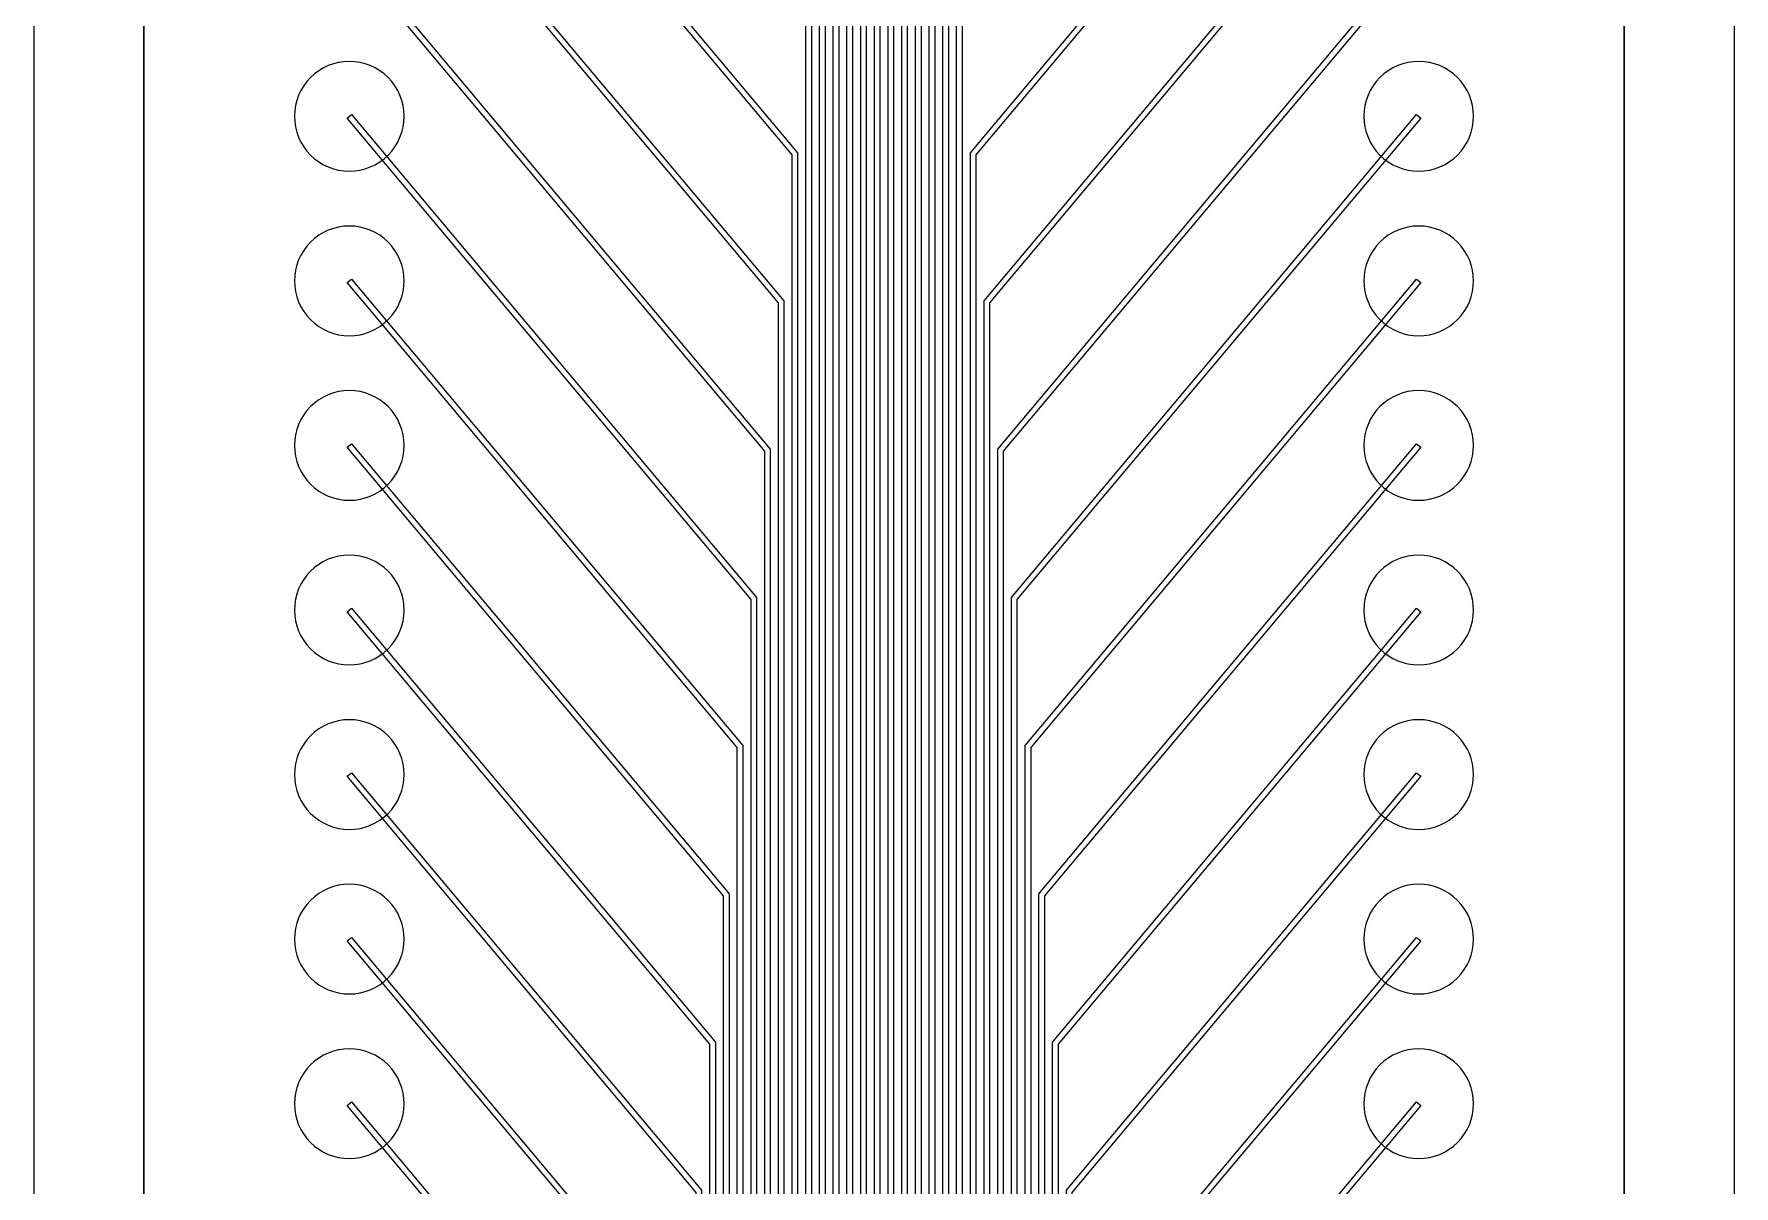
# Model space of a CAD drawing. Header units: metres. Extents: x -1550 to 1550, y -904 to 26100.
# Drawn here: x -1550 to 1550, y 20750 to 22850 of the extents above; entities that cross this region are included whole.
import ezdxf

# ---------------------------------------------------------------- set-up
doc = ezdxf.new("R2010")
doc.units = ezdxf.units.M
for name, color, linetype in [('Metal', 4, 'CONTINUOUS'), ('Polyimide', 3, 'CONTINUOUS'), ('Polyimide_Negative', 5, 'CONTINUOUS')]:
    doc.layers.add(name, color=color, linetype=linetype)

msp = doc.modelspace()

# ---------------------------------------------------------------- linework, layer by layer
at = {"layer": 'Metal'}
for points in [[(-13, 11993.5), (-13, 12193.5), (-17.5, 14193.5), (-17.5, 24251.1), (-978.8, 25396.8), (-971.2, 25403.2), (-7.5, 24254.8), (-7.5, 14193.5), (-11, 12193.5), (-11, 11993.5)], [(16, 11993.5), (16, 12193.5), (7.5, 14193.5), (7.5, 24254.8), (971.2, 25403.2), (978.8, 25396.8), (17.5, 24251.1), (17.5, 14193.5), (18, 12193.5), (18, 11993.5)], [(-42, 11993.5), (-42, 12193.5), (-42.5, 14193.5), (-42.5, 23980.9), (-978.8, 25096.8), (-971.2, 25103.2), (-32.5, 23984.6), (-32.5, 14193.5), (-40, 12193.5), (-40, 11993.5)], [(40, 11993.5), (40, 12193.5), (32.5, 14193.5), (32.5, 23984.6), (971.2, 25103.2), (978.8, 25096.8), (42.5, 23980.9), (42.5, 14193.5), (42, 12193.5), (42, 11993.5)], [(-66, 11993.5), (-66, 12193.5), (-67.5, 14193.5), (-67.5, 23710.7), (-978.8, 24796.8), (-971.2, 24803.2), (-57.5, 23714.3), (-57.5, 14193.5), (-64, 12193.5), (-64, 11993.5)], [(64, 11993.5), (64, 12193.5), (57.5, 14193.5), (57.5, 23714.3), (971.2, 24803.2), (978.8, 24796.8), (67.5, 23710.7), (67.5, 14193.5), (66, 12193.5), (66, 11993.5)], [(-90, 11993.5), (-90, 12193.5), (-92.5, 14193.5), (-92.5, 23440.5), (-978.8, 24496.8), (-971.2, 24503.2), (-82.5, 23444.1), (-82.5, 14193.5), (-88, 12193.5), (-88, 11993.5)], [(88, 11993.5), (88, 12193.5), (82.5, 14193.5), (82.5, 23444.1), (971.2, 24503.2), (978.8, 24496.8), (92.5, 23440.5), (92.5, 14193.5), (90, 12193.5), (90, 11993.5)], [(-114, 11993.5), (-114, 12193.5), (-117.5, 14193.5), (-117.5, 23170.3), (-978.8, 24196.8), (-971.2, 24203.2), (-107.5, 23173.9), (-107.5, 14193.5), (-112, 12193.5), (-112, 11993.5)], [(112, 11993.5), (112, 12193.5), (107.5, 14193.5), (107.5, 23173.9), (971.2, 24203.2), (978.8, 24196.8), (117.5, 23170.3), (117.5, 14193.5), (114, 12193.5), (114, 11993.5)], [(-138, 11993.5), (-138, 12193.5), (-142.5, 14193.5), (-142.5, 22900.1), (-978.8, 23896.8), (-971.2, 23903.2), (-132.5, 22903.7), (-132.5, 14193.5), (-136, 12193.5), (-136, 11993.5)], [(136, 11993.5), (136, 12193.5), (132.5, 14193.5), (132.5, 22903.7), (971.2, 23903.2), (978.8, 23896.8), (142.5, 22900.1), (142.5, 14193.5), (138, 12193.5), (138, 11993.5)], [(-162, 11993.5), (-162, 12193.5), (-167.5, 14193.5), (-167.5, 22629.9), (-978.8, 23596.8), (-971.2, 23603.2), (-157.5, 22633.5), (-157.5, 14193.5), (-160, 12193.5), (-160, 11993.5)], [(160, 11993.5), (160, 12193.5), (157.5, 14193.5), (157.5, 22633.5), (971.2, 23603.2), (978.8, 23596.8), (167.5, 22629.9), (167.5, 14193.5), (162, 12193.5), (162, 11993.5)], [(-186, 11993.5), (-186, 12193.5), (-192.5, 14193.5), (-192.5, 22359.7), (-978.8, 23296.8), (-971.2, 23303.2), (-182.5, 22363.3), (-182.5, 14193.5), (-184, 12193.5), (-184, 11993.5)], [(184, 11993.5), (184, 12193.5), (182.5, 14193.5), (182.5, 22363.3), (971.2, 23303.2), (978.8, 23296.8), (192.5, 22359.7), (192.5, 14193.5), (186, 12193.5), (186, 11993.5)], [(-210, 11993.5), (-210, 12193.5), (-217.5, 14193.5), (-217.5, 22089.5), (-978.8, 22996.8), (-971.2, 23003.2), (-207.5, 22093.1), (-207.5, 14193.5), (-208, 12193.5), (-208, 11993.5)], [(208, 11993.5), (208, 12193.5), (207.5, 14193.5), (207.5, 22093.1), (971.2, 23003.2), (978.8, 22996.8), (217.5, 22089.5), (217.5, 14193.5), (210, 12193.5), (210, 11993.5)], [(-875, 22700), (-875.5, 22709.8), (-876.9, 22719.5), (-879.3, 22729), (-882.6, 22738.3), (-886.8, 22747.1), (-891.9, 22755.6), (-897.7, 22763.4), (-904.3, 22770.7), (-911.6, 22777.3), (-919.4, 22783.1), (-927.9, 22788.2), (-936.7, 22792.4), (-946, 22795.7), (-955.5, 22798.1), (-965.2, 22799.5), (-975, 22800), (-984.8, 22799.5), (-994.5, 22798.1), (-1004, 22795.7), (-1013.3, 22792.4), (-1022.1, 22788.2), (-1030.6, 22783.1), (-1038.4, 22777.3), (-1045.7, 22770.7), (-1052.3, 22763.4), (-1058.1, 22755.6), (-1063.2, 22747.1), (-1067.4, 22738.3), (-1070.7, 22729), (-1073.1, 22719.5), (-1074.5, 22709.8), (-1075, 22700), (-1074.5, 22690.2), (-1073.1, 22680.5), (-1070.7, 22671), (-1067.4, 22661.7), (-1063.2, 22652.9), (-1058.1, 22644.4), (-1052.3, 22636.6), (-1045.7, 22629.3), (-1038.4, 22622.7), (-1030.6, 22616.9), (-1022.1, 22611.8), (-1013.3, 22607.6), (-1004, 22604.3), (-994.5, 22601.9), (-984.8, 22600.5), (-975, 22600), (-965.2, 22600.5), (-955.5, 22601.9), (-946, 22604.3), (-936.7, 22607.6), (-927.9, 22611.8), (-919.4, 22616.9), (-911.6, 22622.7), (-904.3, 22629.3), (-897.7, 22636.6), (-891.9, 22644.4), (-886.8, 22652.9), (-882.6, 22661.7), (-879.3, 22671), (-876.9, 22680.5), (-875.5, 22690.2), (-875, 22700)], [(1075, 22700), (1074.5, 22709.8), (1073.1, 22719.5), (1070.7, 22729), (1067.4, 22738.3), (1063.2, 22747.1), (1058.1, 22755.6), (1052.3, 22763.4), (1045.7, 22770.7), (1038.4, 22777.3), (1030.6, 22783.1), (1022.1, 22788.2), (1013.3, 22792.4), (1004, 22795.7), (994.5, 22798.1), (984.8, 22799.5), (975, 22800), (965.2, 22799.5), (955.5, 22798.1), (946, 22795.7), (936.7, 22792.4), (927.9, 22788.2), (919.4, 22783.1), (911.6, 22777.3), (904.3, 22770.7), (897.7, 22763.4), (891.9, 22755.6), (886.8, 22747.1), (882.6, 22738.3), (879.3, 22729), (876.9, 22719.5), (875.5, 22709.8), (875, 22700), (875.5, 22690.2), (876.9, 22680.5), (879.3, 22671), (882.6, 22661.7), (886.8, 22652.9), (891.9, 22644.4), (897.7, 22636.6), (904.3, 22629.3), (911.6, 22622.7), (919.4, 22616.9), (927.9, 22611.8), (936.7, 22607.6), (946, 22604.3), (955.5, 22601.9), (965.2, 22600.5), (975, 22600), (984.8, 22600.5), (994.5, 22601.9), (1004, 22604.3), (1013.3, 22607.6), (1022.1, 22611.8), (1030.6, 22616.9), (1038.4, 22622.7), (1045.7, 22629.3), (1052.3, 22636.6), (1058.1, 22644.4), (1063.2, 22652.9), (1067.4, 22661.7), (1070.7, 22671), (1073.1, 22680.5), (1074.5, 22690.2), (1075, 22700)], [(-234, 11993.5), (-234, 12193.5), (-242.5, 14193.5), (-242.5, 21819.3), (-978.8, 22696.8), (-971.2, 22703.2), (-232.5, 21822.9), (-232.5, 14193.5), (-232, 12193.5), (-232, 11993.5)], [(232, 11993.5), (232, 12193.5), (232.5, 14193.5), (232.5, 21822.9), (971.2, 22703.2), (978.8, 22696.8), (242.5, 21819.3), (242.5, 14193.5), (234, 12193.5), (234, 11993.5)], [(-875, 22400), (-875.5, 22409.8), (-876.9, 22419.5), (-879.3, 22429), (-882.6, 22438.3), (-886.8, 22447.1), (-891.9, 22455.6), (-897.7, 22463.4), (-904.3, 22470.7), (-911.6, 22477.3), (-919.4, 22483.1), (-927.9, 22488.2), (-936.7, 22492.4), (-946, 22495.7), (-955.5, 22498.1), (-965.2, 22499.5), (-975, 22500), (-984.8, 22499.5), (-994.5, 22498.1), (-1004, 22495.7), (-1013.3, 22492.4), (-1022.1, 22488.2), (-1030.6, 22483.1), (-1038.4, 22477.3), (-1045.7, 22470.7), (-1052.3, 22463.4), (-1058.1, 22455.6), (-1063.2, 22447.1), (-1067.4, 22438.3), (-1070.7, 22429), (-1073.1, 22419.5), (-1074.5, 22409.8), (-1075, 22400), (-1074.5, 22390.2), (-1073.1, 22380.5), (-1070.7, 22371), (-1067.4, 22361.7), (-1063.2, 22352.9), (-1058.1, 22344.4), (-1052.3, 22336.6), (-1045.7, 22329.3), (-1038.4, 22322.7), (-1030.6, 22316.9), (-1022.1, 22311.8), (-1013.3, 22307.6), (-1004, 22304.3), (-994.5, 22301.9), (-984.8, 22300.5), (-975, 22300), (-965.2, 22300.5), (-955.5, 22301.9), (-946, 22304.3), (-936.7, 22307.6), (-927.9, 22311.8), (-919.4, 22316.9), (-911.6, 22322.7), (-904.3, 22329.3), (-897.7, 22336.6), (-891.9, 22344.4), (-886.8, 22352.9), (-882.6, 22361.7), (-879.3, 22371), (-876.9, 22380.5), (-875.5, 22390.2), (-875, 22400)], [(1075, 22400), (1074.5, 22409.8), (1073.1, 22419.5), (1070.7, 22429), (1067.4, 22438.3), (1063.2, 22447.1), (1058.1, 22455.6), (1052.3, 22463.4), (1045.7, 22470.7), (1038.4, 22477.3), (1030.6, 22483.1), (1022.1, 22488.2), (1013.3, 22492.4), (1004, 22495.7), (994.5, 22498.1), (984.8, 22499.5), (975, 22500), (965.2, 22499.5), (955.5, 22498.1), (946, 22495.7), (936.7, 22492.4), (927.9, 22488.2), (919.4, 22483.1), (911.6, 22477.3), (904.3, 22470.7), (897.7, 22463.4), (891.9, 22455.6), (886.8, 22447.1), (882.6, 22438.3), (879.3, 22429), (876.9, 22419.5), (875.5, 22409.8), (875, 22400), (875.5, 22390.2), (876.9, 22380.5), (879.3, 22371), (882.6, 22361.7), (886.8, 22352.9), (891.9, 22344.4), (897.7, 22336.6), (904.3, 22329.3), (911.6, 22322.7), (919.4, 22316.9), (927.9, 22311.8), (936.7, 22307.6), (946, 22304.3), (955.5, 22301.9), (965.2, 22300.5), (975, 22300), (984.8, 22300.5), (994.5, 22301.9), (1004, 22304.3), (1013.3, 22307.6), (1022.1, 22311.8), (1030.6, 22316.9), (1038.4, 22322.7), (1045.7, 22329.3), (1052.3, 22336.6), (1058.1, 22344.4), (1063.2, 22352.9), (1067.4, 22361.7), (1070.7, 22371), (1073.1, 22380.5), (1074.5, 22390.2), (1075, 22400)], [(-258, 11993.5), (-258, 12193.5), (-267.5, 14193.5), (-267.5, 21549.1), (-978.8, 22396.8), (-971.2, 22403.2), (-257.5, 21552.7), (-257.5, 14193.5), (-256, 12193.5), (-256, 11993.5)], [(256, 11993.5), (256, 12193.5), (257.5, 14193.5), (257.5, 21552.7), (971.2, 22403.2), (978.8, 22396.8), (267.5, 21549.1), (267.5, 14193.5), (258, 12193.5), (258, 11993.5)], [(-875, 22100), (-875.5, 22109.8), (-876.9, 22119.5), (-879.3, 22129), (-882.6, 22138.3), (-886.8, 22147.1), (-891.9, 22155.6), (-897.7, 22163.4), (-904.3, 22170.7), (-911.6, 22177.3), (-919.4, 22183.1), (-927.9, 22188.2), (-936.7, 22192.4), (-946, 22195.7), (-955.5, 22198.1), (-965.2, 22199.5), (-975, 22200), (-984.8, 22199.5), (-994.5, 22198.1), (-1004, 22195.7), (-1013.3, 22192.4), (-1022.1, 22188.2), (-1030.6, 22183.1), (-1038.4, 22177.3), (-1045.7, 22170.7), (-1052.3, 22163.4), (-1058.1, 22155.6), (-1063.2, 22147.1), (-1067.4, 22138.3), (-1070.7, 22129), (-1073.1, 22119.5), (-1074.5, 22109.8), (-1075, 22100), (-1074.5, 22090.2), (-1073.1, 22080.5), (-1070.7, 22071), (-1067.4, 22061.7), (-1063.2, 22052.9), (-1058.1, 22044.4), (-1052.3, 22036.6), (-1045.7, 22029.3), (-1038.4, 22022.7), (-1030.6, 22016.9), (-1022.1, 22011.8), (-1013.3, 22007.6), (-1004, 22004.3), (-994.5, 22001.9), (-984.8, 22000.5), (-975, 22000), (-965.2, 22000.5), (-955.5, 22001.9), (-946, 22004.3), (-936.7, 22007.6), (-927.9, 22011.8), (-919.4, 22016.9), (-911.6, 22022.7), (-904.3, 22029.3), (-897.7, 22036.6), (-891.9, 22044.4), (-886.8, 22052.9), (-882.6, 22061.7), (-879.3, 22071), (-876.9, 22080.5), (-875.5, 22090.2), (-875, 22100)], [(1075, 22100), (1074.5, 22109.8), (1073.1, 22119.5), (1070.7, 22129), (1067.4, 22138.3), (1063.2, 22147.1), (1058.1, 22155.6), (1052.3, 22163.4), (1045.7, 22170.7), (1038.4, 22177.3), (1030.6, 22183.1), (1022.1, 22188.2), (1013.3, 22192.4), (1004, 22195.7), (994.5, 22198.1), (984.8, 22199.5), (975, 22200), (965.2, 22199.5), (955.5, 22198.1), (946, 22195.7), (936.7, 22192.4), (927.9, 22188.2), (919.4, 22183.1), (911.6, 22177.3), (904.3, 22170.7), (897.7, 22163.4), (891.9, 22155.6), (886.8, 22147.1), (882.6, 22138.3), (879.3, 22129), (876.9, 22119.5), (875.5, 22109.8), (875, 22100), (875.5, 22090.2), (876.9, 22080.5), (879.3, 22071), (882.6, 22061.7), (886.8, 22052.9), (891.9, 22044.4), (897.7, 22036.6), (904.3, 22029.3), (911.6, 22022.7), (919.4, 22016.9), (927.9, 22011.8), (936.7, 22007.6), (946, 22004.3), (955.5, 22001.9), (965.2, 22000.5), (975, 22000), (984.8, 22000.5), (994.5, 22001.9), (1004, 22004.3), (1013.3, 22007.6), (1022.1, 22011.8), (1030.6, 22016.9), (1038.4, 22022.7), (1045.7, 22029.3), (1052.3, 22036.6), (1058.1, 22044.4), (1063.2, 22052.9), (1067.4, 22061.7), (1070.7, 22071), (1073.1, 22080.5), (1074.5, 22090.2), (1075, 22100)], [(-282, 11993.5), (-282, 12193.5), (-292.5, 14193.5), (-292.5, 21278.8), (-978.8, 22096.8), (-971.2, 22103.2), (-282.5, 21282.5), (-282.5, 14193.5), (-280, 12193.5), (-280, 11993.5)], [(280, 11993.5), (280, 12193.5), (282.5, 14193.5), (282.5, 21282.5), (971.2, 22103.2), (978.8, 22096.8), (292.5, 21278.8), (292.5, 14193.5), (282, 12193.5), (282, 11993.5)], [(-875, 21800), (-875.5, 21809.8), (-876.9, 21819.5), (-879.3, 21829), (-882.6, 21838.3), (-886.8, 21847.1), (-891.9, 21855.6), (-897.7, 21863.4), (-904.3, 21870.7), (-911.6, 21877.3), (-919.4, 21883.1), (-927.9, 21888.2), (-936.7, 21892.4), (-946, 21895.7), (-955.5, 21898.1), (-965.2, 21899.5), (-975, 21900), (-984.8, 21899.5), (-994.5, 21898.1), (-1004, 21895.7), (-1013.3, 21892.4), (-1022.1, 21888.2), (-1030.6, 21883.1), (-1038.4, 21877.3), (-1045.7, 21870.7), (-1052.3, 21863.4), (-1058.1, 21855.6), (-1063.2, 21847.1), (-1067.4, 21838.3), (-1070.7, 21829), (-1073.1, 21819.5), (-1074.5, 21809.8), (-1075, 21800), (-1074.5, 21790.2), (-1073.1, 21780.5), (-1070.7, 21771), (-1067.4, 21761.7), (-1063.2, 21752.9), (-1058.1, 21744.4), (-1052.3, 21736.6), (-1045.7, 21729.3), (-1038.4, 21722.7), (-1030.6, 21716.9), (-1022.1, 21711.8), (-1013.3, 21707.6), (-1004, 21704.3), (-994.5, 21701.9), (-984.8, 21700.5), (-975, 21700), (-965.2, 21700.5), (-955.5, 21701.9), (-946, 21704.3), (-936.7, 21707.6), (-927.9, 21711.8), (-919.4, 21716.9), (-911.6, 21722.7), (-904.3, 21729.3), (-897.7, 21736.6), (-891.9, 21744.4), (-886.8, 21752.9), (-882.6, 21761.7), (-879.3, 21771), (-876.9, 21780.5), (-875.5, 21790.2), (-875, 21800)], [(1075, 21800), (1074.5, 21809.8), (1073.1, 21819.5), (1070.7, 21829), (1067.4, 21838.3), (1063.2, 21847.1), (1058.1, 21855.6), (1052.3, 21863.4), (1045.7, 21870.7), (1038.4, 21877.3), (1030.6, 21883.1), (1022.1, 21888.2), (1013.3, 21892.4), (1004, 21895.7), (994.5, 21898.1), (984.8, 21899.5), (975, 21900), (965.2, 21899.5), (955.5, 21898.1), (946, 21895.7), (936.7, 21892.4), (927.9, 21888.2), (919.4, 21883.1), (911.6, 21877.3), (904.3, 21870.7), (897.7, 21863.4), (891.9, 21855.6), (886.8, 21847.1), (882.6, 21838.3), (879.3, 21829), (876.9, 21819.5), (875.5, 21809.8), (875, 21800), (875.5, 21790.2), (876.9, 21780.5), (879.3, 21771), (882.6, 21761.7), (886.8, 21752.9), (891.9, 21744.4), (897.7, 21736.6), (904.3, 21729.3), (911.6, 21722.7), (919.4, 21716.9), (927.9, 21711.8), (936.7, 21707.6), (946, 21704.3), (955.5, 21701.9), (965.2, 21700.5), (975, 21700), (984.8, 21700.5), (994.5, 21701.9), (1004, 21704.3), (1013.3, 21707.6), (1022.1, 21711.8), (1030.6, 21716.9), (1038.4, 21722.7), (1045.7, 21729.3), (1052.3, 21736.6), (1058.1, 21744.4), (1063.2, 21752.9), (1067.4, 21761.7), (1070.7, 21771), (1073.1, 21780.5), (1074.5, 21790.2), (1075, 21800)], [(-306, 11993.5), (-306, 12193.5), (-317.5, 14193.5), (-317.5, 21008.6), (-978.8, 21796.8), (-971.2, 21803.2), (-307.5, 21012.3), (-307.5, 14193.5), (-304, 12193.5), (-304, 11993.5)], [(304, 11993.5), (304, 12193.5), (307.5, 14193.5), (307.5, 21012.3), (971.2, 21803.2), (978.8, 21796.8), (317.5, 21008.6), (317.5, 14193.5), (306, 12193.5), (306, 11993.5)], [(-875, 21500), (-875.5, 21509.8), (-876.9, 21519.5), (-879.3, 21529), (-882.6, 21538.3), (-886.8, 21547.1), (-891.9, 21555.6), (-897.7, 21563.4), (-904.3, 21570.7), (-911.6, 21577.3), (-919.4, 21583.1), (-927.9, 21588.2), (-936.7, 21592.4), (-946, 21595.7), (-955.5, 21598.1), (-965.2, 21599.5), (-975, 21600), (-984.8, 21599.5), (-994.5, 21598.1), (-1004, 21595.7), (-1013.3, 21592.4), (-1022.1, 21588.2), (-1030.6, 21583.1), (-1038.4, 21577.3), (-1045.7, 21570.7), (-1052.3, 21563.4), (-1058.1, 21555.6), (-1063.2, 21547.1), (-1067.4, 21538.3), (-1070.7, 21529), (-1073.1, 21519.5), (-1074.5, 21509.8), (-1075, 21500), (-1074.5, 21490.2), (-1073.1, 21480.5), (-1070.7, 21471), (-1067.4, 21461.7), (-1063.2, 21452.9), (-1058.1, 21444.4), (-1052.3, 21436.6), (-1045.7, 21429.3), (-1038.4, 21422.7), (-1030.6, 21416.9), (-1022.1, 21411.8), (-1013.3, 21407.6), (-1004, 21404.3), (-994.5, 21401.9), (-984.8, 21400.5), (-975, 21400), (-965.2, 21400.5), (-955.5, 21401.9), (-946, 21404.3), (-936.7, 21407.6), (-927.9, 21411.8), (-919.4, 21416.9), (-911.6, 21422.7), (-904.3, 21429.3), (-897.7, 21436.6), (-891.9, 21444.4), (-886.8, 21452.9), (-882.6, 21461.7), (-879.3, 21471), (-876.9, 21480.5), (-875.5, 21490.2), (-875, 21500)], [(1075, 21500), (1074.5, 21509.8), (1073.1, 21519.5), (1070.7, 21529), (1067.4, 21538.3), (1063.2, 21547.1), (1058.1, 21555.6), (1052.3, 21563.4), (1045.7, 21570.7), (1038.4, 21577.3), (1030.6, 21583.1), (1022.1, 21588.2), (1013.3, 21592.4), (1004, 21595.7), (994.5, 21598.1), (984.8, 21599.5), (975, 21600), (965.2, 21599.5), (955.5, 21598.1), (946, 21595.7), (936.7, 21592.4), (927.9, 21588.2), (919.4, 21583.1), (911.6, 21577.3), (904.3, 21570.7), (897.7, 21563.4), (891.9, 21555.6), (886.8, 21547.1), (882.6, 21538.3), (879.3, 21529), (876.9, 21519.5), (875.5, 21509.8), (875, 21500), (875.5, 21490.2), (876.9, 21480.5), (879.3, 21471), (882.6, 21461.7), (886.8, 21452.9), (891.9, 21444.4), (897.7, 21436.6), (904.3, 21429.3), (911.6, 21422.7), (919.4, 21416.9), (927.9, 21411.8), (936.7, 21407.6), (946, 21404.3), (955.5, 21401.9), (965.2, 21400.5), (975, 21400), (984.8, 21400.5), (994.5, 21401.9), (1004, 21404.3), (1013.3, 21407.6), (1022.1, 21411.8), (1030.6, 21416.9), (1038.4, 21422.7), (1045.7, 21429.3), (1052.3, 21436.6), (1058.1, 21444.4), (1063.2, 21452.9), (1067.4, 21461.7), (1070.7, 21471), (1073.1, 21480.5), (1074.5, 21490.2), (1075, 21500)], [(-330, 11993.5), (-330, 12193.5), (-342.5, 14193.5), (-342.5, 20738.4), (-978.8, 21496.8), (-971.2, 21503.2), (-332.5, 20742.1), (-332.5, 14193.5), (-328, 12193.5), (-328, 11993.5)], [(328, 11993.5), (328, 12193.5), (332.5, 14193.5), (332.5, 20742.1), (971.2, 21503.2), (978.8, 21496.8), (342.5, 20738.4), (342.5, 14193.5), (330, 12193.5), (330, 11993.5)], [(-875, 21200), (-875.5, 21209.8), (-876.9, 21219.5), (-879.3, 21229), (-882.6, 21238.3), (-886.8, 21247.1), (-891.9, 21255.6), (-897.7, 21263.4), (-904.3, 21270.7), (-911.6, 21277.3), (-919.4, 21283.1), (-927.9, 21288.2), (-936.7, 21292.4), (-946, 21295.7), (-955.5, 21298.1), (-965.2, 21299.5), (-975, 21300), (-984.8, 21299.5), (-994.5, 21298.1), (-1004, 21295.7), (-1013.3, 21292.4), (-1022.1, 21288.2), (-1030.6, 21283.1), (-1038.4, 21277.3), (-1045.7, 21270.7), (-1052.3, 21263.4), (-1058.1, 21255.6), (-1063.2, 21247.1), (-1067.4, 21238.3), (-1070.7, 21229), (-1073.1, 21219.5), (-1074.5, 21209.8), (-1075, 21200), (-1074.5, 21190.2), (-1073.1, 21180.5), (-1070.7, 21171), (-1067.4, 21161.7), (-1063.2, 21152.9), (-1058.1, 21144.4), (-1052.3, 21136.6), (-1045.7, 21129.3), (-1038.4, 21122.7), (-1030.6, 21116.9), (-1022.1, 21111.8), (-1013.3, 21107.6), (-1004, 21104.3), (-994.5, 21101.9), (-984.8, 21100.5), (-975, 21100), (-965.2, 21100.5), (-955.5, 21101.9), (-946, 21104.3), (-936.7, 21107.6), (-927.9, 21111.8), (-919.4, 21116.9), (-911.6, 21122.7), (-904.3, 21129.3), (-897.7, 21136.6), (-891.9, 21144.4), (-886.8, 21152.9), (-882.6, 21161.7), (-879.3, 21171), (-876.9, 21180.5), (-875.5, 21190.2), (-875, 21200)], [(1075, 21200), (1074.5, 21209.8), (1073.1, 21219.5), (1070.7, 21229), (1067.4, 21238.3), (1063.2, 21247.1), (1058.1, 21255.6), (1052.3, 21263.4), (1045.7, 21270.7), (1038.4, 21277.3), (1030.6, 21283.1), (1022.1, 21288.2), (1013.3, 21292.4), (1004, 21295.7), (994.5, 21298.1), (984.8, 21299.5), (975, 21300), (965.2, 21299.5), (955.5, 21298.1), (946, 21295.7), (936.7, 21292.4), (927.9, 21288.2), (919.4, 21283.1), (911.6, 21277.3), (904.3, 21270.7), (897.7, 21263.4), (891.9, 21255.6), (886.8, 21247.1), (882.6, 21238.3), (879.3, 21229), (876.9, 21219.5), (875.5, 21209.8), (875, 21200), (875.5, 21190.2), (876.9, 21180.5), (879.3, 21171), (882.6, 21161.7), (886.8, 21152.9), (891.9, 21144.4), (897.7, 21136.6), (904.3, 21129.3), (911.6, 21122.7), (919.4, 21116.9), (927.9, 21111.8), (936.7, 21107.6), (946, 21104.3), (955.5, 21101.9), (965.2, 21100.5), (975, 21100), (984.8, 21100.5), (994.5, 21101.9), (1004, 21104.3), (1013.3, 21107.6), (1022.1, 21111.8), (1030.6, 21116.9), (1038.4, 21122.7), (1045.7, 21129.3), (1052.3, 21136.6), (1058.1, 21144.4), (1063.2, 21152.9), (1067.4, 21161.7), (1070.7, 21171), (1073.1, 21180.5), (1074.5, 21190.2), (1075, 21200)], [(-354, 11993.5), (-354, 12193.5), (-367.5, 14193.5), (-367.5, 20468.2), (-978.8, 21196.8), (-971.2, 21203.2), (-357.5, 20471.9), (-357.5, 14193.5), (-352, 12193.5), (-352, 11993.5)], [(352, 11993.5), (352, 12193.5), (357.5, 14193.5), (357.5, 20471.9), (971.2, 21203.2), (978.8, 21196.8), (367.5, 20468.2), (367.5, 14193.5), (354, 12193.5), (354, 11993.5)], [(-875, 20900), (-875.5, 20909.8), (-876.9, 20919.5), (-879.3, 20929), (-882.6, 20938.3), (-886.8, 20947.1), (-891.9, 20955.6), (-897.7, 20963.4), (-904.3, 20970.7), (-911.6, 20977.3), (-919.4, 20983.1), (-927.9, 20988.2), (-936.7, 20992.4), (-946, 20995.7), (-955.5, 20998.1), (-965.2, 20999.5), (-975, 21000), (-984.8, 20999.5), (-994.5, 20998.1), (-1004, 20995.7), (-1013.3, 20992.4), (-1022.1, 20988.2), (-1030.6, 20983.1), (-1038.4, 20977.3), (-1045.7, 20970.7), (-1052.3, 20963.4), (-1058.1, 20955.6), (-1063.2, 20947.1), (-1067.4, 20938.3), (-1070.7, 20929), (-1073.1, 20919.5), (-1074.5, 20909.8), (-1075, 20900), (-1074.5, 20890.2), (-1073.1, 20880.5), (-1070.7, 20871), (-1067.4, 20861.7), (-1063.2, 20852.9), (-1058.1, 20844.4), (-1052.3, 20836.6), (-1045.7, 20829.3), (-1038.4, 20822.7), (-1030.6, 20816.9), (-1022.1, 20811.8), (-1013.3, 20807.6), (-1004, 20804.3), (-994.5, 20801.9), (-984.8, 20800.5), (-975, 20800), (-965.2, 20800.5), (-955.5, 20801.9), (-946, 20804.3), (-936.7, 20807.6), (-927.9, 20811.8), (-919.4, 20816.9), (-911.6, 20822.7), (-904.3, 20829.3), (-897.7, 20836.6), (-891.9, 20844.4), (-886.8, 20852.9), (-882.6, 20861.7), (-879.3, 20871), (-876.9, 20880.5), (-875.5, 20890.2), (-875, 20900)], [(1075, 20900), (1074.5, 20909.8), (1073.1, 20919.5), (1070.7, 20929), (1067.4, 20938.3), (1063.2, 20947.1), (1058.1, 20955.6), (1052.3, 20963.4), (1045.7, 20970.7), (1038.4, 20977.3), (1030.6, 20983.1), (1022.1, 20988.2), (1013.3, 20992.4), (1004, 20995.7), (994.5, 20998.1), (984.8, 20999.5), (975, 21000), (965.2, 20999.5), (955.5, 20998.1), (946, 20995.7), (936.7, 20992.4), (927.9, 20988.2), (919.4, 20983.1), (911.6, 20977.3), (904.3, 20970.7), (897.7, 20963.4), (891.9, 20955.6), (886.8, 20947.1), (882.6, 20938.3), (879.3, 20929), (876.9, 20919.5), (875.5, 20909.8), (875, 20900), (875.5, 20890.2), (876.9, 20880.5), (879.3, 20871), (882.6, 20861.7), (886.8, 20852.9), (891.9, 20844.4), (897.7, 20836.6), (904.3, 20829.3), (911.6, 20822.7), (919.4, 20816.9), (927.9, 20811.8), (936.7, 20807.6), (946, 20804.3), (955.5, 20801.9), (965.2, 20800.5), (975, 20800), (984.8, 20800.5), (994.5, 20801.9), (1004, 20804.3), (1013.3, 20807.6), (1022.1, 20811.8), (1030.6, 20816.9), (1038.4, 20822.7), (1045.7, 20829.3), (1052.3, 20836.6), (1058.1, 20844.4), (1063.2, 20852.9), (1067.4, 20861.7), (1070.7, 20871), (1073.1, 20880.5), (1074.5, 20890.2), (1075, 20900)], [(-378, 11993.5), (-378, 12193.5), (-392.5, 14193.5), (-392.5, 20198), (-978.8, 20896.8), (-971.2, 20903.2), (-382.5, 20201.7), (-382.5, 14193.5), (-376, 12193.5), (-376, 11993.5)], [(376, 11993.5), (376, 12193.5), (382.5, 14193.5), (382.5, 20201.7), (971.2, 20903.2), (978.8, 20896.8), (392.5, 20198), (392.5, 14193.5), (378, 12193.5), (378, 11993.5)]]:
    msp.add_lwpolyline(points, close=True, dxfattribs=at)
at = {"layer": 'Polyimide'}
msp.add_lwpolyline([(-1350, 15400), (-1350, 25900), (1350, 25900), (1350, 15400)], dxfattribs=at)
at = {"layer": 'Polyimide_Negative'}
for points in [[(-1550, 15391.3), (-1550, 26100), (1550, 26100), (1550, 15391.3)], [(1350, 15400), (1350, 25900), (-1350, 25900), (-1350, 15400)]]:
    msp.add_lwpolyline(points, dxfattribs=at)

doc.saveas('drawing.dxf')
